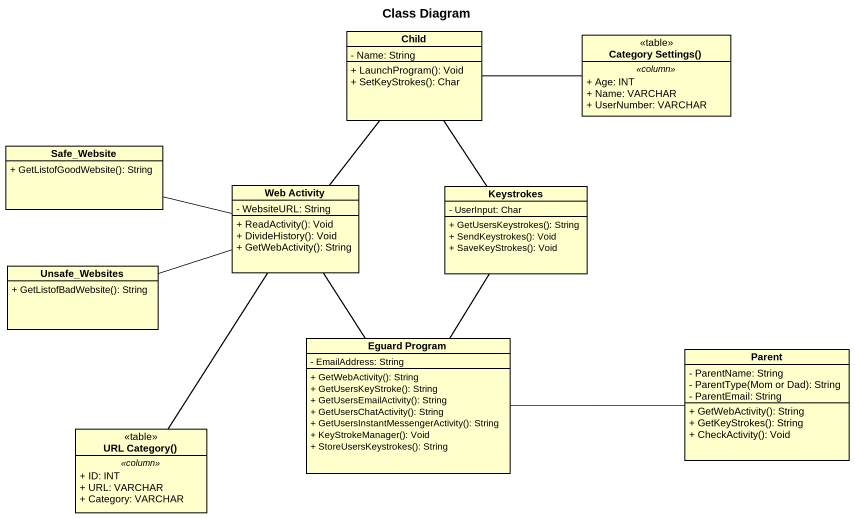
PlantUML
@startuml
title Class Diagram
hide circle
hide empty members
skinparam classAttributeIconSize 0
class Child {
  - Name: String
  + LaunchProgram(): Void
  + SetKeyStrokes(): Char
}
class "Category Settings()" as Category_Settings <<table>> {
  .. <<column>> ..
  + Age: INT
  + Name: VARCHAR
  + UserNumber: VARCHAR
}
class Safe_Website {
  + GetListofGoodWebsite(): String
}
class "Web Activity" as Web_Activity {
  - WebsiteURL: String
  + ReadActivity(): Void
  + DivideHistory(): Void
  + GetWebActivity(): String
}
class Keystrokes {
  - UserInput: Char
  + GetUsersKeystrokes(): String
  + SendKeystrokes(): Void
  + SaveKeyStrokes(): Void
}
class Unsafe_Websites {
  + GetListofBadWebsite(): String
}
class "Eguard Program" as Eguard_Program {
  - EmailAddress: String
  + GetWebActivity(): String
  + GetUsersKeyStroke(): String
  + GetUsersEmailActivity(): String
  + GetUsersChatActivity(): String
  + GetUsersInstantMessengerActivity(): String
  + KeyStrokeManager(): Void
  + StoreUsersKeystrokes(): String
}
class Parent {
  - ParentName: String
  {field} - ParentType(Mom or Dad): String
  - ParentEmail: String
  + GetWebActivity(): String
  + GetKeyStrokes(): String
  + CheckActivity(): Void
}
class "URL Category()" as URL_Category <<table>> {
  .. <<column>> ..
  + ID: INT
  + URL: VARCHAR
  + Category: VARCHAR
}
Child -right- Category_Settings
Child -- Web_Activity
Child -- Keystrokes
Safe_Website -right- Web_Activity
Web_Activity -- Eguard_Program
Keystrokes -- Eguard_Program
Unsafe_Websites -right- Web_Activity
Eguard_Program -right- Parent
URL_Category -up- Web_Activity
@enduml
